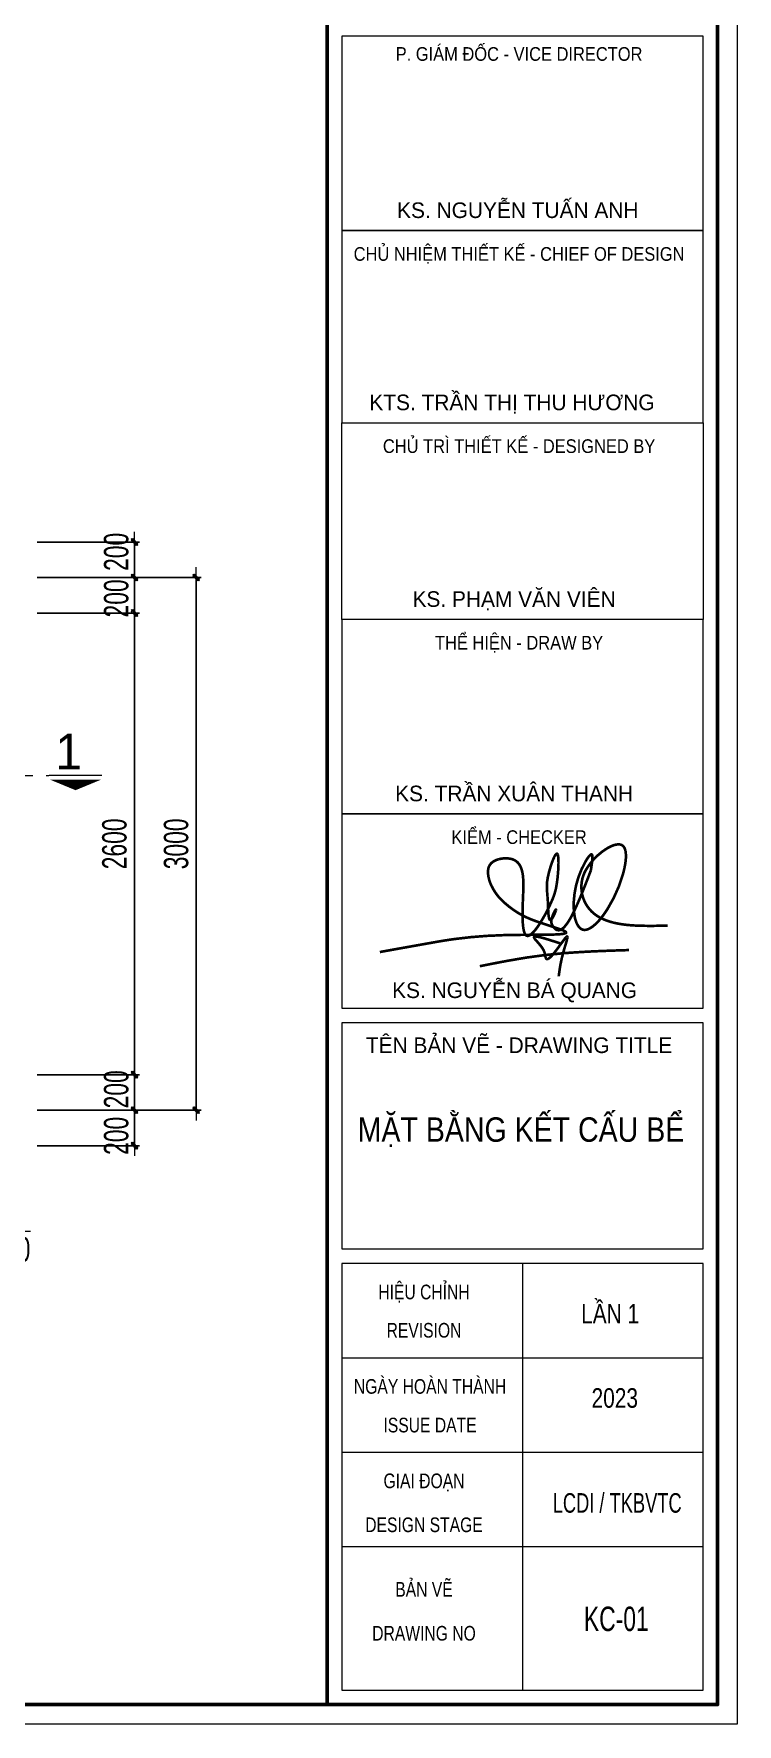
# Model space of a CAD drawing. Header units: millimetres. Extents: x 105214 to 359741, y -482084 to -322745.
# Drawn here: x 263379 to 267341, y -478817 to -469296 of the extents above; entities that cross this region are included whole.
import ezdxf
from ezdxf.enums import TextEntityAlignment as Align

# ---------------------------------------------------------------- set-up
doc = ezdxf.new("R2010")
doc.units = ezdxf.units.MM
doc.header["$LTSCALE"] = 20
doc.header["$MEASUREMENT"] = 0
doc.header["$PDMODE"] = 32
doc.linetypes.add('HIDDEN', pattern=[0.375, 0.25, -0.125])
doc.layers.get('Defpoints').update_dxf_attribs({"color": 1})
doc.layers.add('Khungten_LCDI', color=7, linetype='Continuous')
for name, color, linetype, lineweight in [('LC Dim', 8, 'Continuous', 18), ('LC ISO', 153, 'Continuous', 13), ('LC Khac', 4, 'Continuous', 9), ('LC MANH DUT', 35, 'HIDDEN', 5), ('LC Net dam 1', 30, 'Continuous', 30), ('LC Net thay', 7, 'Continuous', 25), ('LC Text1', 3, 'Continuous', 20)]:
    doc.layers.add(name, color=color, linetype=linetype, lineweight=lineweight)
doc.styles.add('HOATBIF', font='hoatbif.shx', dxfattribs={"width": 0.7})
doc.styles.add('Khungten', font='VHAVAN.TTF', dxfattribs={"width": 0.9, "height": 5000})
doc.styles.add('LC 1', font='VHAVANB.TTF')
doc.styles.add('Title', font='VHBLACK.TTF', dxfattribs={"width": 0.8})
doc.styles.add('VNAVANTH', font='VHAVANB.TTF', dxfattribs={"width": 0.6})
doc.dimstyles.new('MONG', dxfattribs={"dimscale": 50, "dimtxt": 2.5, "dimasz": 0.35, "dimexe": 0.5, "dimexo": 0, "dimgap": 0.8, "dimtad": 1, "dimdec": 0, "dimzin": 0, "dimdsep": 46, "dimtxsty": 'HOATBIF', "dimblk1": 'DOT', "dimblk2": 'DOT', "dimsah": 1, "dimcen": -1, "dimdle": 1, "dimclrd": 256, "dimclre": 256, "dimclrt": 4, "dimadec": 3, "dimazin": 2, "dimtfac": 0.333333, "dimtdec": 0, "dimtix": 1, "dimtmove": 2, "dimatfit": 3, "dimldrblk": 'DOT', "dimfxl": 1, "dimtvp": 0.833333, "dimtolj": 1, "dimtzin": 0, "dimarcsym": 0})

# ---------------------------------------------------------------- blocks, each defined once
blk = doc.blocks.new('NGUYEN BA QUANG')
at = {"layer": 'LC ISO', "const_width": 54}
for points in [[(-3416, -557, -0.001023), (-2231, -345, -0.008385), (-1869, -289, -0.026114), (-905, -212, -0.007166), (-491, -205, 0.001773), (-49, -203, 0.009736), (200, -197, 0.025773), (331, -186, 0.054465), (383, -173, 0.09183), (397, -166, 0.386262), (399, -152, 0.129793), (379, -135, 0.036801), (321, -108, 0.016128), (184, -59, -0.006736), (-183, 62, -0.023924), (-416, 154, -0.046785), (-684, 310, -0.041509), (-918, 503, -0.092678), (-1136, 813, -0.077778), (-1199, 1035, -0.070106), (-1196, 1141, -0.201572), (-1106, 1286, -0.091887), (-982, 1343, -0.118851), (-732, 1351, -0.227561), (-543, 1208, -0.055716), (-508, 1121, -0.035741), (-487, 1019, -0.022757), (-478, 904, -0.018678), (-477, 714, 0.005361), (-493, 294, 0.022501), (-487, 25, 0.024956), (-474, -85, 0.051878), (-451, -169, 0.084004), (-427, -209, 0.302699), (-372, -224, 0.091028), (-331, -204, 0.045769), (-285, -164, 0.031407), (-218, -87, 0.026473), (-114, 66, 0.038878), (124, 530, 0.063388), (207, 831, 0.030377), (243, 1236, 0.019395), (241, 1350, 0.050857), (231, 1429, 0.089259), (221, 1451, 0.446193), (202, 1454, 0.08967), (185, 1438, 0.048315), (156, 1388, 0.024568), (114, 1288, 0.037087), (24, 971, 0.06811), (7, 722, 0.007404), (19, 571, -0.009821), (27, 442, 0.013775), (38, 214, 0.023991), (46, 154, 0.068642), (58, 113, 0.168495), (71, 99, 0.190472), (82, 99, 0.135753), (102, 116, 0.042547), (133, 165, 0.037247), (185, 280, 0.083462), (192, 310, 0.752396), (189, 311, 0.077103), (170, 286, 0.067778), (106, 135, 0.079642), (97, 52, 0.07615), (107, 12, 0.090818), (168, -77, 0.162992), (233, -111, 0.134535), (287, -101, 0.046135), (315, -85, 0.0589), (372, -33, 0.033446), (431, 44, 0.020493), (492, 142, 0.018931), (584, 325, 0.012315), (712, 617, 0.006262), (906, 1114)], [(906, 1114, 0.006821), (929, 1272, 0.011774), (937, 1340, 0.026266), (938, 1394, 0.052103), (935, 1423, 0.076783), (930, 1436, 0.163971), (923, 1442, 0.170042), (914, 1442, 0.080479), (902, 1436, 0.05585), (881, 1417, 0.031056), (847, 1375, 0.025203), (791, 1286, 0.116129), (556, 476, 0.061974), (575, 166, 0.045365), (610, 47, 0.070676), (660, -41, 0.091415), (710, -86, 0.146905), (783, -104, 0.068448), (833, -95, 0.049636), (885, -72, 0.053986), (978, -6, 0.029209), (1056, 69, 0.021304), (1134, 162, 0.025491), (1250, 329, 0.068873), (1561, 1027, 0.01773), (1596, 1171, 0.037697), (1624, 1368, 0.029037), (1623, 1453, 0.04288), (1613, 1525, 0.066726), (1590, 1583, 0.100495), (1556, 1623, 0.111871), (1508, 1644, 0.054631), (1469, 1647, 0.041179), (1426, 1643, 0.04561), (1355, 1623, 0.04967), (1225, 1558, 0.109429), (829, 1164, 0.05047), (753, 1012, 0.368126), (1079, 156, 0.040655), (1223, 90, 0.031441), (1383, 42, 0.023503), (1557, 9, 0.017084), (1742, -10, 0.011936), (1936, -19, 0.009133), (2206, -21, 0.002915), (2480, -16)], [(274, -380, 0.002584), (99, -322, 0.004829), (-9, -289, 0.009549), (-104, -262, 0.02019), (-180, -245, 0.020391), (-210, -242, 0.037792), (-233, -241, 0.083891), (-249, -244, 0.129866), (-256, -250, 0.170647), (-258, -257, 0.074142), (-257, -264, 0.04333), (-253, -271, 0.038982), (-240, -290, 0.018381), (-209, -327, -0.006145), (-155, -388, -0.017161), (-112, -442, -0.029179), (-72, -502, -0.056277), (-39, -577, -0.025416), (-31, -610, -0.003247), (-24, -652, 0.033316), (-18, -677, 0.055631), (-12, -689, 0.087521), (-5, -698, 0.15828), (8, -703, 0.07777), (18, -702, 0.051495), (30, -698, 0.04838), (50, -685, 0.02792), (72, -667, 0.021215), (104, -635, 0.012757), (138, -596, 0.011354), (192, -528, 0.005945), (265, -430, -0.007904), (360, -301, -0.011483), (384, -270, -0.027823), (404, -249, -0.066961), (415, -240, -0.123545), (420, -238, -0.248584), (424, -240, -0.12084), (426, -246, -0.064597), (426, -260, -0.027008), (421, -289, -0.011306), (411, -326, -0.007085), (384, -419, 0.007773), (340, -569, 0.03162), (266, -923, 0.004795), (248, -1055)], [(-1368, -847, -0.004051), (-800, -737, -0.026384), (342, -582, -0.006339), (726, -556, -0.004215), (1111, -537, -0.002629), (1689, -517)]]:
    blk.add_lwpolyline(points, format="xyb", dxfattribs=at)
blk = doc.blocks.new('lcdi fix')
at = {"layer": 'Defpoints', "lineweight": 0}
blk.add_lwpolyline([(-1200, -14850), (-1200, 14850), (40800, 14850), (40800, -14850)], close=True, dxfattribs=at)
at = {"layer": 'Khungten_LCDI', "color": 5, "lineweight": 60}
blk.add_line((36600, 14650), (36600, -14650), dxfattribs=at)
at = {"layer": 'Khungten_LCDI', "color": 5, "lineweight": 25}
blk.add_line((40600, -14650), (40600, 14650), dxfattribs=at)
at = {"layer": 'Khungten_LCDI', "color": 9, "lineweight": 15}
for p, q in [((38600, -10133), (38600, -14500)), ((40450, -11100), (36750, -11100)), ((40450, -12067), (36750, -12067)), ((40450, -13033), (36750, -13033))]:
    blk.add_line(p, q, dxfattribs=at)
at = {"layer": 'Khungten_LCDI', "color": 5, "lineweight": 60}
blk.add_lwpolyline([(0, -14650), (0, 14650), (40600, 14650), (40600, -14650)], close=True, dxfattribs=at)
at = {"layer": 'Khungten_LCDI', "color": 9, "lineweight": 15}
for points in [[(36750, 446), (40450, 446), (40450, 2437), (36750, 2437)], [(36750, -1522), (40450, -1522), (40450, 446), (36750, 446)], [(36750, -1522), (40450, -1522), (40450, -3536), (36750, -3536)], [(36750, -1522), (40450, -1522), (40450, -3536), (36750, -3536)], [(36750, -5526), (40450, -5526), (40450, -3536), (36750, -3536)], [(36750, -7517), (40450, -7517), (40450, -5526), (36750, -5526)], [(36750, -9983), (40450, -9983), (40450, -7667), (36750, -7667)], [(36750, -14500), (40450, -14500), (40450, -10133), (36750, -10133)]]:
    blk.add_lwpolyline(points, close=True, dxfattribs=at)
at = {"layer": 'LC Net dam 1', "xscale": 0.4999997600305494, "yscale": 0.4999997600305494, "zscale": 0.4999997600305494}
blk.add_blockref('NGUYEN BA QUANG', (38848, -6664), dxfattribs=at)
at = {"color": 7}
for s, height, style, width, p in [('P. gi¸m ®èc - VICE director', 140, 'Khungten', 0.9, (38566, 2184)), ('chñ nhiÖm thiÕt kÕ - chief of design', 140, 'Khungten', 0.9, (38566, 136)), ('chñ tr× thiÕt kÕ - designed by', 140, 'Khungten', 0.9, (38566, -1832)), ('thÓ hiÖn - draw by', 140, 'Khungten', 0.9, (38566, -3845)), ('kiÓm - checker', 140, 'Khungten', 0.9, (38566, -5836)), ('hiÖu chØnh', 150, 'Khungten', 0.8, (37592, -10499)), ('revision', 150, 'Khungten', 0.8, (37592, -10891)), ('ngµy hoµn thµnh', 150, 'Khungten', 0.8, (37654, -11466)), ('issue date', 150, 'Khungten', 0.8, (37654, -11862)), ('giai ®o¹n', 150, 'Khungten', 0.8, (37592, -12433)), ('lcdi / tkbvtc', 200, 'Title', 0.7, (39571, -12684)), ('design stage', 150, 'Khungten', 0.8, (37592, -12883)), ('b¶n vÏ', 150, 'Khungten', 0.8, (37592, -13544)), ('drawing nO', 150, 'Khungten', 0.8, (37592, -13994))]:
    blk.add_text(s, height=height, dxfattribs=dict(at, style=style, width=width)).set_placement(p, align=Align.CENTER)
for s, style, p in [('ks. nguyÔn tuÊn anh', 'VNAVANTH', (38553, 574)), ('kts. trÇn thÞ thu h\xad¬ng', 'VNAVANTH', (38493, -1394)), ('Ks. ph¹m v¨n viªn', 'VNAVANTH', (38515, -3408)), ('Ks. trÇn xu©n thanh', 'VNAVANTH', (38515, -5399)), ('ks. nguyÔn b¸ quang', 'VNAVANTH', (38520, -7414)), ('tªn b¶n vÏ - drawing title', 'Khungten', (38566, -7977))]:
    blk.add_text(s, height=160, dxfattribs=dict(at, style=style)).set_placement(p, align=Align.CENTER)
at = {"color": 7, "style": 'Khungten', "width": 0.8}
for tag, p in [('REVISION', (39499, -10746)), ('NGAYHT', (39546, -11609))]:
    blk.add_attdef(tag, text='', height=200, dxfattribs=at).set_placement(p, align=Align.CENTER)
at = {"layer": 'LC Text1', "style": 'Title', "width": 1.485915}
for tag, p, p2 in [('TENBANVE1', (36913, -8886), (40339, -8886)), ('TENBANVE2', (36913, -9562), (40339, -9562))]:
    blk.add_attdef(tag, text='', height=250, dxfattribs=at).set_placement(p, p2, align=Align.FIT)
at = {"layer": 'LC Text1', "style": 'Title', "width": 0.7}
blk.add_attdef('SOBANVE', text='', height=250, dxfattribs=at).set_placement((39562, -13896), align=Align.CENTER)
blk = doc.blocks.new('DOT')
at = {"layer": 'LC Dim'}
blk.add_line((-3, 0), (3, 0), dxfattribs=at)
at = {"layer": 'LC Dim', "color": 4}
blk.add_line((-1, -1), (1, 1), dxfattribs=at)
blk.add_lwpolyline([(0.5, 1), (-1, -0.5), (-0.5, -1), (1, 0.5)], close=True, dxfattribs=at)
blk = doc.blocks.new('*D434')
at = {"layer": 'Defpoints', "color": 0, "ltscale": 2, "transparency": 16777216}
for p in [(263397.1, -472558.5), (263946.2, -472558.5), (263397.1, -475158.5)]:
    blk.add_point(p, dxfattribs=at)
at = {"layer": 'LC Dim', "lineweight": -2, "ltscale": 2, "transparency": 16777216}
for p, q in [((263397.1, -472558.5), (263973.7, -472558.5)), ((263946.2, -475139.3), (263946.2, -472577.8)), ((263397.1, -475158.5), (263973.7, -475158.5))]:
    blk.add_line(p, q, dxfattribs=at)
at = {"layer": 'LC Dim', "lineweight": -2, "ltscale": 2, "transparency": 16777216, "xscale": 19.25, "yscale": 19.25, "zscale": 19.25}
for p, rotation in [((263946.2, -472558.5), 90), ((263946.2, -475158.5), 270)]:
    blk.add_blockref('DOT', p, dxfattribs=dict(at, rotation=rotation))
at = {"layer": 'LC Dim', "color": 4, "ltscale": 2, "transparency": 16777216, "insert": (263833.5, -473858.5), "char_height": 137.5, "attachment_point": 5, "rotation": 90, "style": 'HOATBIF'}
blk.add_mtext('\\A1;2600', dxfattribs=at)
blk = doc.blocks.new('_Dot')
at = {"color": 0, "linetype": 'ByBlock', "lineweight": -2}
blk.add_line((-0.5, 0), (-1, 0), dxfattribs=at)
at = {"color": 0, "linetype": 'ByBlock', "const_width": 0.5}
blk.add_lwpolyline([(-0.25, 0, 1), (0.25, 0, 1)], format="xyb", close=True, dxfattribs=at)
blk = doc.blocks.new('*D435')
at = {"layer": 'Defpoints', "color": 0, "ltscale": 2, "transparency": 16777216}
for p in [(263397.1, -472358.5), (264293.7, -472358.5), (263397.1, -475358.5)]:
    blk.add_point(p, dxfattribs=at)
at = {"layer": 'LC Dim', "lineweight": -2, "ltscale": 2, "transparency": 16777216}
for p, q in [((263397.1, -472358.5), (264321.2, -472358.5)), ((264293.7, -475339.3), (264293.7, -472377.8)), ((263397.1, -475358.5), (264321.2, -475358.5))]:
    blk.add_line(p, q, dxfattribs=at)
at = {"layer": 'LC Dim', "lineweight": -2, "ltscale": 2, "transparency": 16777216, "xscale": 19.25, "yscale": 19.25, "zscale": 19.25}
for p, rotation in [((264293.7, -472358.5), 90), ((264293.7, -475358.5), 270)]:
    blk.add_blockref('DOT', p, dxfattribs=dict(at, rotation=rotation))
at = {"layer": 'LC Dim', "color": 4, "ltscale": 2, "transparency": 16777216, "insert": (264181, -473858.5), "char_height": 137.5, "attachment_point": 5, "rotation": 90, "style": 'HOATBIF'}
blk.add_mtext('\\A1;3000', dxfattribs=at)
blk = doc.blocks.new('*D440')
at = {"layer": 'Defpoints', "color": 0, "ltscale": 2, "transparency": 16777216}
for p in [(263102.8, -475652.9), (263302.8, -475652.9), (263302.8, -476040.5)]:
    blk.add_point(p, dxfattribs=at)
at = {"layer": 'LC Dim', "lineweight": -2, "ltscale": 2, "transparency": 16777216}
for p, q in [((263102.8, -475652.9), (263102.8, -476068)), ((263302.8, -475652.9), (263302.8, -476068)), ((263122, -476040.5), (263283.5, -476040.5))]:
    blk.add_line(p, q, dxfattribs=at)
at = {"layer": 'LC Dim', "lineweight": -2, "ltscale": 2, "transparency": 16777216, "xscale": 19.25, "yscale": 19.25, "zscale": 19.25, "rotation": 180}
blk.add_blockref('DOT', (263102.8, -476040.5), dxfattribs=at)
at = {"layer": 'LC Dim', "lineweight": -2, "ltscale": 2, "transparency": 16777216, "xscale": 19.25, "yscale": 19.25, "zscale": 19.25}
blk.add_blockref('DOT', (263302.8, -476040.5), dxfattribs=at)
at = {"layer": 'LC Dim', "color": 4, "ltscale": 2, "transparency": 16777216, "insert": (263252.2, -476143), "char_height": 137.5, "attachment_point": 5, "style": 'HOATBIF'}
blk.add_mtext('\\A1;200', dxfattribs=at)
blk = doc.blocks.new('*D441')
at = {"layer": 'Defpoints', "color": 0, "ltscale": 2, "transparency": 16777216}
for p in [(263397.1, -475358.5), (263946.2, -475358.5), (263397.1, -475558.5)]:
    blk.add_point(p, dxfattribs=at)
at = {"layer": 'LC Dim', "lineweight": -2, "ltscale": 2, "transparency": 16777216}
for p, q in [((263397.1, -475358.5), (263973.7, -475358.5)), ((263946.2, -475539.3), (263946.2, -475377.8)), ((263397.1, -475558.5), (263973.7, -475558.5))]:
    blk.add_line(p, q, dxfattribs=at)
at = {"layer": 'LC Dim', "lineweight": -2, "ltscale": 2, "transparency": 16777216, "xscale": 19.25, "yscale": 19.25, "zscale": 19.25}
for p, rotation in [((263946.2, -475358.5), 90), ((263946.2, -475558.5), 270)]:
    blk.add_blockref('DOT', p, dxfattribs=dict(at, rotation=rotation))
at = {"layer": 'LC Dim', "color": 4, "ltscale": 2, "transparency": 16777216, "insert": (263843.7, -475503.1), "char_height": 137.5, "attachment_point": 5, "rotation": 90, "style": 'HOATBIF'}
blk.add_mtext('\\A1;200', dxfattribs=at)
blk = doc.blocks.new('*D442')
at = {"layer": 'Defpoints', "color": 0, "ltscale": 2, "transparency": 16777216}
for p in [(263397.1, -475158.5), (263397.1, -475358.5), (263946.2, -475358.5)]:
    blk.add_point(p, dxfattribs=at)
at = {"layer": 'LC Dim', "lineweight": -2, "ltscale": 2, "transparency": 16777216}
for p, q in [((263397.1, -475158.5), (263973.7, -475158.5)), ((263946.2, -475177.8), (263946.2, -475339.3)), ((263397.1, -475358.5), (263973.7, -475358.5))]:
    blk.add_line(p, q, dxfattribs=at)
at = {"layer": 'LC Dim', "lineweight": -2, "ltscale": 2, "transparency": 16777216, "xscale": 19.25, "yscale": 19.25, "zscale": 19.25}
for p, rotation in [((263946.2, -475158.5), 90), ((263946.2, -475358.5), 270)]:
    blk.add_blockref('DOT', p, dxfattribs=dict(at, rotation=rotation))
at = {"layer": 'LC Dim', "color": 4, "ltscale": 2, "transparency": 16777216, "insert": (263843.7, -475241), "char_height": 137.5, "attachment_point": 5, "rotation": 90, "style": 'HOATBIF'}
blk.add_mtext('\\A1;200', dxfattribs=at)
blk = doc.blocks.new('*D443')
at = {"layer": 'Defpoints', "color": 0, "ltscale": 2, "transparency": 16777216}
for p in [(263397.1, -472158.5), (263397.1, -472358.5), (263946.2, -472358.5)]:
    blk.add_point(p, dxfattribs=at)
at = {"layer": 'LC Dim', "lineweight": -2, "ltscale": 2, "transparency": 16777216}
for p, q in [((263397.1, -472158.5), (263973.7, -472158.5)), ((263946.2, -472177.8), (263946.2, -472339.3)), ((263397.1, -472358.5), (263973.7, -472358.5))]:
    blk.add_line(p, q, dxfattribs=at)
at = {"layer": 'LC Dim', "lineweight": -2, "ltscale": 2, "transparency": 16777216, "xscale": 19.25, "yscale": 19.25, "zscale": 19.25}
for p, rotation in [((263946.2, -472158.5), 90), ((263946.2, -472358.5), 270)]:
    blk.add_blockref('DOT', p, dxfattribs=dict(at, rotation=rotation))
at = {"layer": 'LC Dim', "color": 4, "ltscale": 2, "transparency": 16777216, "insert": (263843.7, -472213.9), "char_height": 137.5, "attachment_point": 5, "rotation": 90, "style": 'HOATBIF'}
blk.add_mtext('\\A1;200', dxfattribs=at)
blk = doc.blocks.new('*D444')
at = {"layer": 'Defpoints', "color": 0, "ltscale": 2, "transparency": 16777216}
for p in [(263397.1, -472358.5), (263946.2, -472358.5), (263397.1, -472558.5)]:
    blk.add_point(p, dxfattribs=at)
at = {"layer": 'LC Dim', "lineweight": -2, "ltscale": 2, "transparency": 16777216}
for p, q in [((263397.1, -472358.5), (263973.7, -472358.5)), ((263946.2, -472539.3), (263946.2, -472377.8)), ((263397.1, -472558.5), (263973.7, -472558.5))]:
    blk.add_line(p, q, dxfattribs=at)
at = {"layer": 'LC Dim', "lineweight": -2, "ltscale": 2, "transparency": 16777216, "xscale": 19.25, "yscale": 19.25, "zscale": 19.25}
for p, rotation in [((263946.2, -472358.5), 90), ((263946.2, -472558.5), 270)]:
    blk.add_blockref('DOT', p, dxfattribs=dict(at, rotation=rotation))
at = {"layer": 'LC Dim', "color": 4, "ltscale": 2, "transparency": 16777216, "insert": (263843.7, -472476), "char_height": 137.5, "attachment_point": 5, "rotation": 90, "style": 'HOATBIF'}
blk.add_mtext('\\A1;200', dxfattribs=at)

msp = doc.modelspace()

# ---------------------------------------------------------------- linework, layer by layer
at = {"layer": 'LC Khac', "color": 1, "ltscale": 2}
msp.add_line((263762.6, -473474.3), (263465.5, -473474.3), dxfattribs=at)
msp.add_lwpolyline([(263614, -473556.3, 0, 288.6, 0), (263614, -473496.7, 168.3, 168.3, 0)], format="xyseb", dxfattribs=at)
at = {"layer": 'LC MANH DUT', "ltscale": 30}
msp.add_line((257149.2, -473474.3), (263463.1, -473474.3), dxfattribs=at)

# ---------------------------------------------------------------- block references
at = {"layer": 'LC Net thay'}
ref = msp.add_blockref('lcdi fix', (244901.3, -470649.3), dxfattribs=dict(at, xscale=0.55, yscale=0.55, zscale=0.55))
ref.add_attrib('NGAYHT', '2023', dxfattribs={"layer": 'LC Text1', "height": 110, "style": 'Khungten', "width": 0.8}).set_placement((266651.7, -477034.4), align=Align.CENTER)
ref.add_attrib('REVISION', 'lÇn 1', dxfattribs={"layer": 'LC Text1', "height": 110, "style": 'Khungten', "width": 0.8}).set_placement((266625.7, -476559.7), align=Align.CENTER)
ref.add_attrib('SOBANVE', 'KC-01', dxfattribs={"layer": 'LC Text1', "height": 137.5, "style": 'Title', "width": 0.7}).set_placement((266660.4, -478292.2), align=Align.CENTER)
ref.add_attrib('TENBANVE1', 'MÆT B»NG kÕt cÊu bÓ ', dxfattribs={"layer": 'LC Text1', "height": 137.5, "style": 'Title', "width": 0.743611}).set_placement((265203.3, -475536.4), (267087.9, -475536.4), align=Align.FIT)

# ---------------------------------------------------------------- texts
at = {"ltscale": 2, "style": 'LC 1'}
msp.add_attdef('1', text='d', height=202, dxfattribs=at).set_placement((263575.7, -473338.3), align=Align.MIDDLE_CENTER)

# ---------------------------------------------------------------- dimensions: what is measured, and where the dimension line sits
at = {"layer": 'LC Dim', "ltscale": 2}
for base, p1, p2, angle, picture, middle in [((263946.2, -472358.5), (263397.1, -472158.5), (263397.1, -472358.5), 90, '*D443', (263843.7, -472213.9)), ((263946.2, -472358.5), (263397.1, -472558.5), (263397.1, -472358.5), 270, '*D444', (263843.7, -472476)), ((263946.2, -475358.5), (263397.1, -475158.5), (263397.1, -475358.5), 90, '*D442', (263843.7, -475241)), ((263946.2, -475358.5), (263397.1, -475558.5), (263397.1, -475358.5), 270, '*D441', (263843.7, -475503.1))]:
    dim = msp.add_linear_dim(base=base, p1=p1, p2=p2, angle=angle, dimstyle='MONG', override={"dimscale": 55}, dxfattribs=at)
    dim.commit()
    dim.dimension.update_dxf_attribs({"geometry": picture, "text_midpoint": middle, "dimtype": 160})
for base, p1, p2, picture, middle in [((264293.7, -472358.5), (263397.1, -475358.5), (263397.1, -472358.5), '*D435', (264181, -473858.5)), ((263946.2, -472558.5), (263397.1, -475158.5), (263397.1, -472558.5), '*D434', (263833.5, -473858.5))]:
    dim = msp.add_linear_dim(base=base, p1=p1, p2=p2, angle=270, dimstyle='MONG', override={"dimscale": 55}, dxfattribs=at)
    dim.commit()
    dim.dimension.update_dxf_attribs({"geometry": picture, "text_midpoint": middle})
dim = msp.add_linear_dim(base=(263302.8, -476040.5), p1=(263102.8, -475652.9), p2=(263302.8, -475652.9), dimstyle='MONG', override={"dimscale": 55}, dxfattribs=at)
dim.commit()
dim.dimension.update_dxf_attribs({"geometry": '*D440', "text_midpoint": (263252.2, -476143), "dimtype": 160})

doc.saveas('drawing.dxf')
